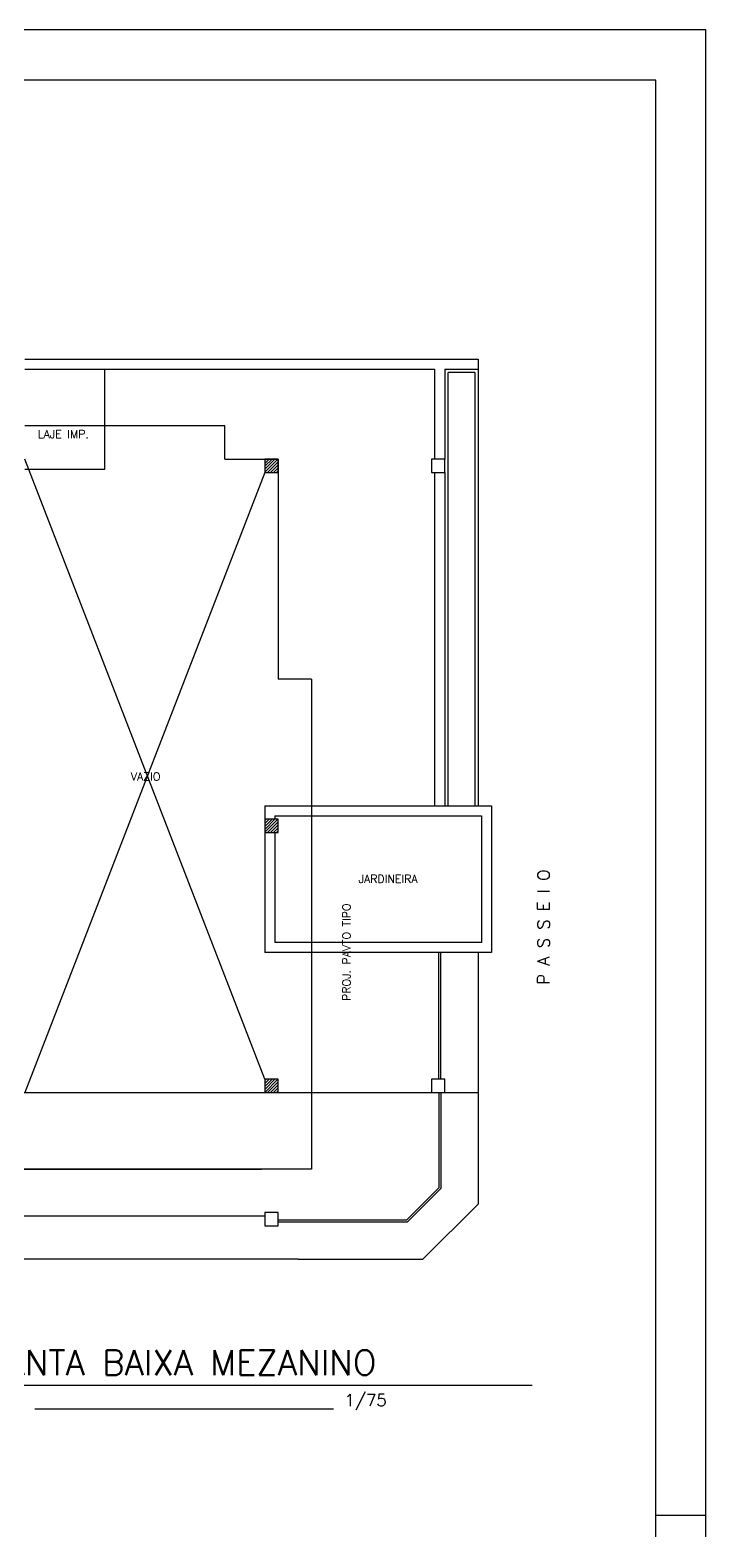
# Model space of a CAD drawing. Header units: millimetres. Extents: x 23536 to 47095, y 9984 to 20154.
# Drawn here: x 23591.85 to 23601.99, y 10057.07 to 10079.59 of the extents above; entities that cross this region are included whole.
import ezdxf
from ezdxf.enums import TextEntityAlignment as Align

# ---------------------------------------------------------------- set-up
doc = ezdxf.new("R2010")
doc.units = ezdxf.units.MM
doc.header["$LTSCALE"] = 30
doc.header["$MEASUREMENT"] = 0
for name, color, linetype in [('CERC02', 3, 'CONTINUOUS'), ('LAYER2', 3, 'CONTINUOUS'), ('LAYER4', 7, 'CONTINUOUS'), ('LAYER8', 1, 'CONTINUOUS'), ('projeto', 8, 'CONTINUOUS'), ('TEXTO01', 2, 'CONTINUOUS'), ('TEXTO03', 6, 'CONTINUOUS')]:
    doc.layers.add(name, color=color, linetype=linetype)
doc.styles.add('ROMANS', font='romans.shx', dxfattribs={"height": 0.14})

msp = doc.modelspace()

# ---------------------------------------------------------------- linework, layer by layer
at = {"layer": 'CERC02'}
for p, q in [((23601.987, 10079.586), (23540.787, 10079.586)), ((23601.987, 10035.036), (23601.987, 10079.586)), ((23601.237, 10057.311), (23601.987, 10057.311))]:
    msp.add_line(p, q, dxfattribs=at)
at = {"layer": 'LAYER2'}
msp.add_line((23599.381, 10059.259), (23590.844, 10059.259), dxfattribs=at)
at = {"layer": 'LAYER4'}
msp.add_line((23591.922, 10058.906), (23596.404, 10058.906), dxfattribs=at)
at = {"layer": 'LAYER8'}
for p, q in [((23601.237, 10078.836), (23541.537, 10078.836)), ((23601.237, 10035.786), (23601.237, 10078.836))]:
    msp.add_line(p, q, dxfattribs=at)
at = {"layer": 'projeto'}
for p, q in [((23591.772, 10074.649), (23598.572, 10074.649)), ((23591.772, 10074.499), (23597.922, 10074.499)), ((23592.972, 10072.999), (23592.972, 10074.499)), ((23597.922, 10073.149), (23597.922, 10074.499)), ((23598.072, 10074.499), (23598.572, 10074.499)), ((23598.072, 10074.499), (23598.072, 10073.149)), ((23598.572, 10074.649), (23598.572, 10074.499)), ((23598.572, 10074.499), (23598.572, 10067.949)), ((23598.122, 10067.949), (23598.122, 10074.449)), ((23598.522, 10074.449), (23598.122, 10074.449)), ((23598.522, 10074.449), (23598.522, 10067.949)), ((23594.772, 10073.649), (23591.772, 10073.649)), ((23594.772, 10073.149), (23594.772, 10073.649)), ((23595.372, 10063.849), (23591.772, 10073.149)), ((23594.772, 10073.149), (23595.572, 10073.149)), ((23595.572, 10073.149), (23595.372, 10073.149)), ((23595.372, 10073.149), (23595.372, 10072.949)), ((23595.372, 10073.13), (23595.391, 10073.149)), ((23595.372, 10073.086), (23595.435, 10073.149)), ((23595.372, 10073.042), (23595.48, 10073.149)), ((23595.372, 10072.997), (23595.524, 10073.149)), ((23595.372, 10072.953), (23595.568, 10073.149)), ((23595.572, 10073.149), (23595.572, 10069.849)), ((23595.572, 10072.949), (23595.572, 10073.149)), ((23598.072, 10073.149), (23597.872, 10073.149)), ((23597.872, 10073.149), (23597.872, 10072.949)), ((23598.072, 10072.949), (23598.072, 10073.149)), ((23591.772, 10072.999), (23592.972, 10072.999)), ((23595.372, 10072.949), (23591.772, 10063.649)), ((23595.372, 10072.949), (23595.572, 10072.949)), ((23595.412, 10072.949), (23595.572, 10073.109)), ((23595.456, 10072.949), (23595.572, 10073.065)), ((23595.5, 10072.949), (23595.572, 10073.021)), ((23595.545, 10072.949), (23595.572, 10072.976)), ((23597.872, 10072.949), (23598.072, 10072.949)), ((23597.922, 10067.949), (23597.922, 10072.949)), ((23598.072, 10072.949), (23598.072, 10067.949)), ((23596.072, 10069.849), (23595.572, 10069.849)), ((23596.072, 10069.849), (23596.072, 10062.499)), ((23595.372, 10067.949), (23595.372, 10065.749)), ((23595.372, 10067.949), (23598.772, 10067.949)), ((23595.572, 10067.749), (23595.372, 10067.749)), ((23595.372, 10067.749), (23595.372, 10067.549)), ((23595.372, 10067.73), (23595.391, 10067.749)), ((23595.372, 10067.686), (23595.435, 10067.749)), ((23595.372, 10067.642), (23595.48, 10067.749)), ((23595.372, 10067.597), (23595.524, 10067.749)), ((23595.372, 10067.553), (23595.568, 10067.749)), ((23595.522, 10067.799), (23595.522, 10067.749)), ((23595.522, 10067.799), (23598.622, 10067.799)), ((23595.572, 10067.549), (23595.572, 10067.749)), ((23598.622, 10067.799), (23598.622, 10065.899)), ((23598.772, 10067.949), (23598.772, 10065.749)), ((23595.372, 10067.549), (23595.572, 10067.549)), ((23595.412, 10067.549), (23595.572, 10067.709)), ((23595.456, 10067.549), (23595.572, 10067.665)), ((23595.5, 10067.549), (23595.572, 10067.621)), ((23595.522, 10067.549), (23595.522, 10065.899)), ((23595.545, 10067.549), (23595.572, 10067.576)), ((23598.772, 10065.749), (23595.372, 10065.749)), ((23598.622, 10065.899), (23595.522, 10065.899)), ((23597.982, 10063.849), (23597.982, 10065.749)), ((23598.012, 10063.849), (23598.012, 10065.749)), ((23598.572, 10065.749), (23598.572, 10061.977)), ((23595.572, 10063.849), (23595.372, 10063.849)), ((23595.372, 10063.849), (23595.372, 10063.649)), ((23595.372, 10063.83), (23595.391, 10063.849)), ((23595.372, 10063.786), (23595.435, 10063.849)), ((23595.372, 10063.742), (23595.48, 10063.849)), ((23595.372, 10063.697), (23595.524, 10063.849)), ((23595.372, 10063.653), (23595.568, 10063.849)), ((23595.412, 10063.649), (23595.572, 10063.809)), ((23595.456, 10063.649), (23595.572, 10063.765)), ((23595.5, 10063.649), (23595.572, 10063.721)), ((23595.572, 10063.649), (23595.572, 10063.849)), ((23598.072, 10063.849), (23597.872, 10063.849)), ((23597.872, 10063.849), (23597.872, 10063.649)), ((23598.072, 10063.649), (23598.072, 10063.849)), ((23579.572, 10063.649), (23598.572, 10063.649)), ((23590.372, 10063.649), (23595.372, 10063.649)), ((23595.372, 10063.649), (23595.572, 10063.649)), ((23595.545, 10063.649), (23595.572, 10063.676)), ((23597.872, 10063.649), (23598.072, 10063.649)), ((23597.982, 10063.649), (23597.982, 10062.221)), ((23598.012, 10063.649), (23598.012, 10062.209)), ((23596.072, 10062.499), (23580.772, 10062.499)), ((23590.422, 10062.499), (23595.322, 10062.499)), ((23597.982, 10062.221), (23597.5, 10061.739)), ((23598.012, 10062.209), (23597.512, 10061.709)), ((23598.572, 10061.977), (23597.744, 10061.149)), ((23590.372, 10061.799), (23595.372, 10061.799)), ((23595.572, 10061.849), (23595.372, 10061.849)), ((23595.372, 10061.849), (23595.372, 10061.649)), ((23595.572, 10061.649), (23595.572, 10061.849)), ((23595.572, 10061.739), (23597.5, 10061.739)), ((23595.572, 10061.709), (23597.512, 10061.709)), ((23595.372, 10061.649), (23595.572, 10061.649)), ((23595.872, 10061.149), (23579.572, 10061.149)), ((23595.872, 10061.149), (23597.744, 10061.149)), ((23591.922, 10058.906), (23595.239, 10058.906))]:
    msp.add_line(p, q, dxfattribs=at)

# ---------------------------------------------------------------- texts
at = {"layer": 'projeto', "style": 'ROMANS'}
for s, p in [('LAJE IMP.', (23591.968, 10073.585)), ('VAZIO', (23593.364, 10068.449)), ('JARDINEIRA', (23596.778, 10066.915))]:
    msp.add_text(s, height=0.12, dxfattribs=at).set_placement(p, align=Align.TOP_LEFT)
for s, height, p in [('P A S S E I O', 0.18, (23599.463, 10065.268)), ('PROJ. PAVTO TIPO', 0.12, (23596.537, 10065.025))]:
    msp.add_text(s, height=height, rotation=90, dxfattribs=at).set_placement(p, align=Align.TOP_LEFT)
at = {"layer": 'TEXTO01', "style": 'ROMANS'}
msp.add_text('PLANTA BAIXA MEZANINO', height=0.375, dxfattribs=at).set_placement((23590.875, 10059.788), align=Align.TOP_LEFT)
at = {"layer": 'TEXTO03', "style": 'ROMANS'}
msp.add_text('1/75', height=0.18, dxfattribs=at).set_placement((23596.567, 10059.128), align=Align.TOP_LEFT)

doc.saveas('drawing.dxf')
